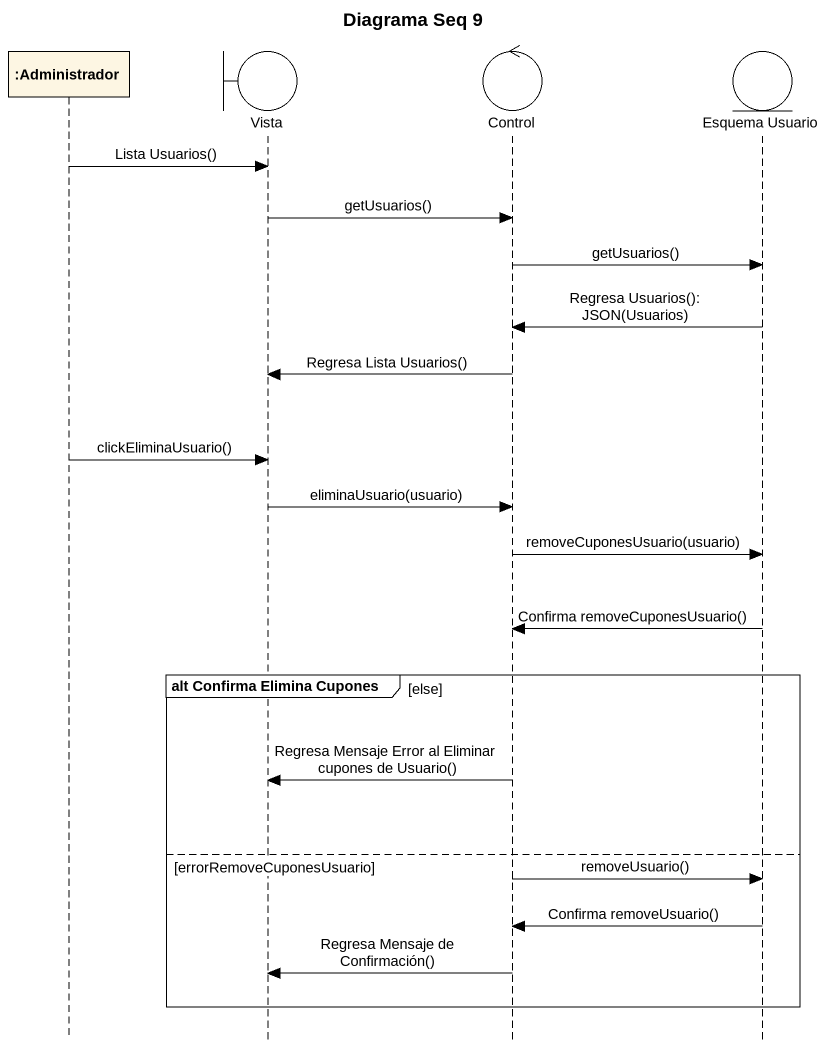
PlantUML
@startuml
title Diagrama Seq 9
hide footbox
participant ":Administrador" as Administrador
boundary Vista
control "Control" as Control_
entity "Esquema Usuario" as Esquema_Usuario

Administrador -> Vista : Lista Usuarios()
Vista -> Control_ : getUsuarios()
Control_ -> Esquema_Usuario : getUsuarios()
Esquema_Usuario -> Control_ : Regresa Usuarios(): JSON(Usuarios)
Control_ -> Vista : Regresa Lista Usuarios()
Administrador -> Vista : clickEliminaUsuario()
Vista -> Control_ : eliminaUsuario(usuario)
Control_ -> Esquema_Usuario : removeCuponesUsuario(usuario)
Esquema_Usuario -> Control_ : Confirma removeCuponesUsuario()
group alt Confirma Elimina Cupones [else]
  Control_ -> Vista : Regresa Mensaje Error al Eliminar cupones de Usuario()
else errorRemoveCuponesUsuario
  Control_ -> Esquema_Usuario : removeUsuario()
  Esquema_Usuario -> Control_ : Confirma removeUsuario()
  Control_ -> Vista : Regresa Mensaje de Confirmación()
end
@enduml
